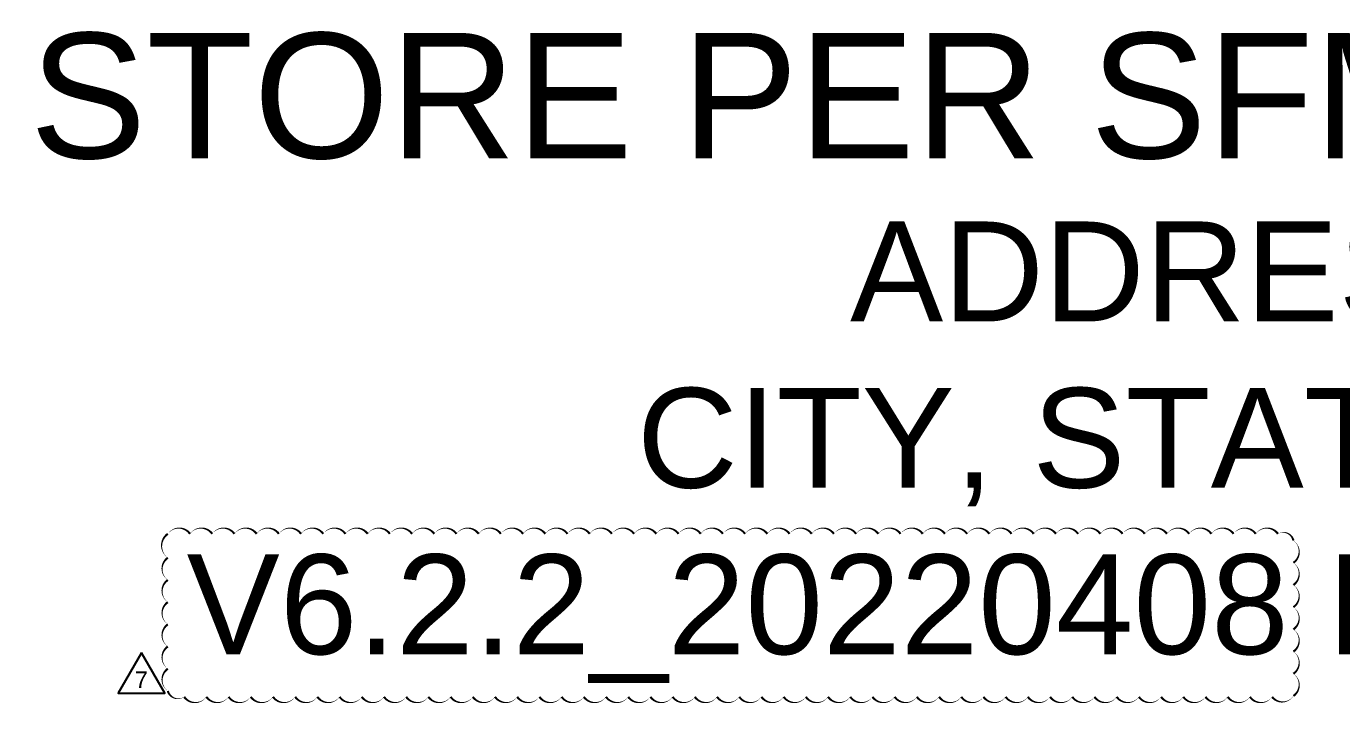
# Paper-space layout '0010 - T1.0 TITLE SHEET - 0000' of a CAD drawing. Header units: inches. Extents: x 1.9 to 53.4, y 0.4 to 29.1.
# Drawn here: x 13.9 to 21.31, y 20.09 to 23.91 of the extents above; entities that cross this region are included whole.
import ezdxf
from ezdxf.enums import TextEntityAlignment as Align

# ---------------------------------------------------------------- set-up
doc = ezdxf.new("R2010")
doc.units = ezdxf.units.IN
doc.header["$LTSCALE"] = 48
doc.header["$MEASUREMENT"] = 0
doc.layers.get('0').update_dxf_attribs({"linetype": 'CONTINUOUS'})
doc.layers.add('A-ANNO-NOTE', color=3, linetype='CONTINUOUS')
doc.layers.add('A-ANNO-V6.2.2', color=2, linetype='CONTINUOUS')
doc.styles.add('Arial', font='arial.ttf')

# ---------------------------------------------------------------- blocks, each defined once
blk = doc.blocks.new('REVISION DELTA')
blk.add_lwpolyline([(0.0002, 0.1503), (-0.1313, -0.0775), (0.1318, -0.0775)], close=True)
at = {"style": 'Arial'}
blk.add_attdef('X', text='', height=0.0938, dxfattribs=at).set_placement((0.0004, -0.0016), align=Align.MIDDLE_CENTER)

psp = doc.layouts.new('0010 - T1.0 TITLE SHEET - 0000')

# ---------------------------------------------------------------- linework, layer by layer
at = {"layer": 'A-ANNO-V6.2.2'}
psp.add_lwpolyline([(14.6972, 21.0513, 0, 0.0125, -0.520567), (14.8222, 21.0513, 0, 0.0125, -0.520567), (14.9472, 21.0513, 0, 0.0125, -0.520567), (15.0722, 21.0513, 0, 0.0125, -0.520567), (15.1972, 21.0513, 0, 0.0125, -0.520567), (15.3222, 21.0513, 0, 0.0125, -0.520567), (15.4472, 21.0513, 0, 0.0125, -0.520567), (15.5722, 21.0513, 0, 0.0125, -0.520567), (15.6972, 21.0513, 0, 0.0125, -0.520567), (15.8222, 21.0513, 0, 0.0125, -0.520567), (15.9472, 21.0513, 0, 0.0125, -0.520567), (16.0722, 21.0513, 0, 0.0125, -0.520567), (16.1972, 21.0513, 0, 0.0125, -0.520567), (16.3222, 21.0513, 0, 0.0125, -0.520567), (16.4472, 21.0513, 0, 0.0125, -0.520567), (16.5722, 21.0513, 0, 0.0125, -0.520567), (16.6972, 21.0513, 0, 0.0125, -0.520567), (16.8222, 21.0513, 0, 0.0125, -0.520567), (16.9472, 21.0513, 0, 0.0125, -0.520567), (17.0722, 21.0513, 0, 0.0125, -0.520567), (17.1972, 21.0513, 0, 0.0125, -0.520567), (17.3222, 21.0513, 0, 0.0125, -0.520567), (17.4472, 21.0513, 0, 0.0125, -0.520567), (17.5722, 21.0513, 0, 0.0125, -0.520567), (17.6972, 21.0513, 0, 0.0125, -0.520567), (17.8222, 21.0513, 0, 0.0125, -0.520567), (17.9472, 21.0513, 0, 0.0125, -0.520567), (18.0722, 21.0513, 0, 0.0125, -0.520567), (18.1972, 21.0513, 0, 0.0125, -0.520567), (18.3222, 21.0513, 0, 0.0125, -0.520567), (18.4472, 21.0513, 0, 0.0125, -0.520567), (18.5722, 21.0513, 0, 0.0125, -0.520567), (18.6972, 21.0513, 0, 0.0125, -0.520567), (18.8222, 21.0513, 0, 0.0125, -0.520567), (18.9472, 21.0513, 0, 0.0125, -0.520567), (19.0722, 21.0513, 0, 0.0125, -0.520567), (19.1972, 21.0513, 0, 0.0125, -0.520567), (19.3222, 21.0513, 0, 0.0125, -0.520567), (19.4472, 21.0513, 0, 0.0125, -0.520567), (19.5722, 21.0513, 0, 0.0125, -0.520567), (19.6972, 21.0513, 0, 0.0125, -0.520567), (19.8222, 21.0513, 0, 0.0125, -0.520567), (19.9472, 21.0513, 0, 0.0125, -0.520567), (20.0722, 21.0513, 0, 0.0125, -0.520567), (20.1972, 21.0513, 0, 0.0125, -0.520567), (20.3222, 21.0513, 0, 0.0125, -0.520567), (20.4472, 21.0513, 0, 0.0125, -0.520567), (20.5722, 21.0513, 0, 0.0125, -0.520567), (20.6972, 21.0513, 0, 0.0125, -0.520567), (20.8222, 21.0513, 0, 0.0125, -0.520567), (20.9472, 21.0513, 0, 0.0125, -0.520567), (21.0341, 21.0133, 0, 0.0125, -0.520567), (21.0341, 20.8883, 0, 0.0125, -0.520567), (21.0341, 20.7633, 0, 0.0125, -0.520567), (21.0341, 20.6383, 0, 0.0125, -0.520567), (21.0341, 20.5133, 0, 0.0125, -0.520567), (21.0341, 20.3883, 0, 0.0125, -0.520567), (21.0341, 20.2633, 0, 0.0125, -0.520567), (21.0341, 20.1383, 0, 0.0125, -0.520567), (20.914, 20.1334, 0, 0.0125, -0.520567), (20.789, 20.1334, 0, 0.0125, -0.520567), (20.664, 20.1334, 0, 0.0125, -0.520567), (20.539, 20.1334, 0, 0.0125, -0.520567), (20.414, 20.1334, 0, 0.0125, -0.520567), (20.289, 20.1334, 0, 0.0125, -0.520567), (20.164, 20.1334, 0, 0.0125, -0.520567), (20.039, 20.1334, 0, 0.0125, -0.520567), (19.914, 20.1334, 0, 0.0125, -0.520567), (19.789, 20.1334, 0, 0.0125, -0.520567), (19.664, 20.1334, 0, 0.0125, -0.520567), (19.539, 20.1334, 0, 0.0125, -0.520567), (19.414, 20.1334, 0, 0.0125, -0.520567), (19.289, 20.1334, 0, 0.0125, -0.520567), (19.164, 20.1334, 0, 0.0125, -0.520567), (19.039, 20.1334, 0, 0.0125, -0.520567), (18.914, 20.1334, 0, 0.0125, -0.520567), (18.789, 20.1334, 0, 0.0125, -0.520567), (18.664, 20.1334, 0, 0.0125, -0.520567), (18.539, 20.1334, 0, 0.0125, -0.520567), (18.414, 20.1334, 0, 0.0125, -0.520567), (18.289, 20.1334, 0, 0.0125, -0.520567), (18.164, 20.1334, 0, 0.0125, -0.520567), (18.039, 20.1334, 0, 0.0125, -0.520567), (17.914, 20.1334, 0, 0.0125, -0.520567), (17.789, 20.1334, 0, 0.0125, -0.520567), (17.664, 20.1334, 0, 0.0125, -0.520567), (17.539, 20.1334, 0, 0.0125, -0.520567), (17.414, 20.1334, 0, 0.0125, -0.520567), (17.289, 20.1334, 0, 0.0125, -0.520567), (17.164, 20.1334, 0, 0.0125, -0.520567), (17.039, 20.1334, 0, 0.0125, -0.520567), (16.914, 20.1334, 0, 0.0125, -0.520567), (16.789, 20.1334, 0, 0.0125, -0.520567), (16.664, 20.1334, 0, 0.0125, -0.520567), (16.539, 20.1334, 0, 0.0125, -0.520567), (16.414, 20.1334, 0, 0.0125, -0.520567), (16.289, 20.1334, 0, 0.0125, -0.520567), (16.164, 20.1334, 0, 0.0125, -0.520567), (16.039, 20.1334, 0, 0.0125, -0.520567), (15.914, 20.1334, 0, 0.0125, -0.520567), (15.789, 20.1334, 0, 0.0125, -0.520567), (15.664, 20.1334, 0, 0.0125, -0.520567), (15.539, 20.1334, 0, 0.0125, -0.520567), (15.414, 20.1334, 0, 0.0125, -0.520567), (15.289, 20.1334, 0, 0.0125, -0.520567), (15.164, 20.1334, 0, 0.0125, -0.520567), (15.039, 20.1334, 0, 0.0125, -0.520567), (14.914, 20.1334, 0, 0.0125, -0.520567), (14.789, 20.1334, 0, 0.0125, -0.520567), (14.6972, 20.1666, 0, 0.0125, -0.520567), (14.6972, 20.2916, 0, 0.0125, -0.520567), (14.6972, 20.4166, 0, 0.0125, -0.520567), (14.6972, 20.5416, 0, 0.0125, -0.520567), (14.6972, 20.6666, 0, 0.0125, -0.520567), (14.6972, 20.7916, 0, 0.0125, -0.520567), (14.6972, 20.9166, 0, 0.0125, -0.520567)], format="xyseb", close=True, dxfattribs=at)

# ---------------------------------------------------------------- block references
at = {"layer": 'A-ANNO-V6.2.2', "lineweight": 0}
psp.add_blockref('REVISION DELTA', (14.548, 20.2308), dxfattribs=at).add_auto_attribs({'X': '7'})

# ---------------------------------------------------------------- texts
at = {"layer": 'A-ANNO-NOTE', "color": 1, "width": 24.379962, "attachment_point": 5, "style": 'Arial'}
for s, insert, char_height in [('NAME OF STORE PER SFM SCHEDULE (#XXXX)', (20.4375, 23.414), 0.705675), ('ADDRESS\\PCITY, STATE ZIP\\PV6.2.2_20220408 PROTOTYPE', (20.4375, 21.511), 0.5625)]:
    psp.add_mtext(s, dxfattribs=dict(at, insert=insert, char_height=char_height))

doc.saveas('drawing.dxf')
